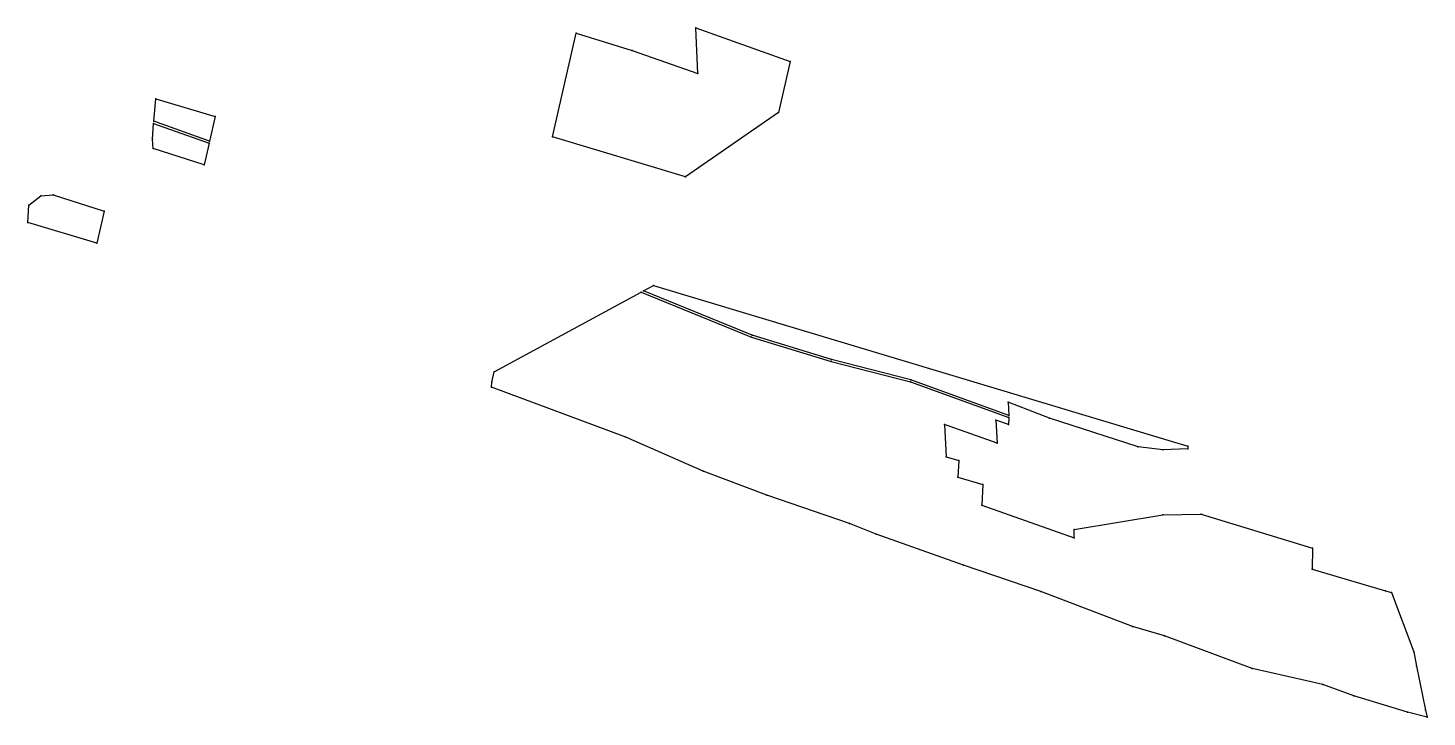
# Model space of a CAD drawing. Extents: x 256831 to 257670, y 386162 to 386575.
import ezdxf

# ---------------------------------------------------------------- set-up
doc = ezdxf.new("R2010")
doc.units = 0
doc.header["$MEASUREMENT"] = 0

msp = doc.modelspace()

# ---------------------------------------------------------------- linework, layer by layer
at = {"color": 2}
for points in [[(257287.869121, 386555.225362, -167.662569), (257280.872776, 386524.685617, -122.17154), (257225.121155, 386486.134853, -44.343401), (257145.479361, 386510.059301, -42.963143), (257159.724786, 386572.242002, -135.588509), (257193.211776, 386561.880169, -135.748661), (257232.671003, 386547.960746, -133.561113), (257231.371889, 386575.311103, -171.01162), (257287.869121, 386555.225362, -167.662569)], [(256907.749314, 386532.910313, 28.657095), (256943.309737, 386522.227938, 28.040804), (256939.914916, 386507.409205, 50.114316), (256906.410146, 386519.382255, 48.042698), (256907.749314, 386532.910313, 28.657095)], [(256936.705899, 386493.401525, 70.979708), (256906.055542, 386503.178861, 70.718708), (256905.710619, 386508.780179, 63.083189), (256906.34298, 386518.128596, 49.814421), (256939.644366, 386506.228226, 51.873464), (256936.705899, 386493.401525, 70.979708)], [(256872.331907, 386446.323952, 164.409249), (256831.044171, 386458.729258, 165.121403), (256831.520457, 386469.198286, 150.362922), (256838.834304, 386474.793901, 139.404755), (256846.07337, 386475.346789, 135.488213), (256876.732211, 386465.531721, 135.797969), (256872.331907, 386446.323952, 164.409249)], [(257265.128701, 386391.196648, 70.217236), (257200.075497, 386417.804587, 61.52344), (257206.02897, 386421.02976, 54.451639), (257526.364243, 386324.800832, 48.899965), (257526.304562, 386323.071908, 51.329026), (257511.363229, 386322.48314, 58.64493), (257496.53813, 386324.3728, 62.465412), (257443.415574, 386341.493318, 61.770306), (257418.652163, 386351.059219, 59.243127), (257419.118957, 386343.097505, 70.106465), (257360.33318, 386364.367764, 66.106223), (257312.724585, 386376.664804, 69.717619), (257265.128701, 386391.196648, 70.217236)], [(257418.946301, 386337.780746, 77.571544), (257411.337635, 386340.248556, 77.450214), (257412.113259, 386326.432666, 96.316226), (257380.451555, 386337.673484, 94.460873), (257381.570003, 386318.34927, 120.83406), (257388.983993, 386316.098751, 120.738027), (257388.431089, 386306.191088, 134.749562), (257403.370287, 386301.748186, 134.428323), (257402.844413, 386289.384983, 151.841166), (257458.240958, 386269.726318, 155.075262), (257458.238723, 386274.855006, 147.947646), (257511.372786, 386283.621976, 112.655601), (257534.329115, 386283.897049, 102.290228), (257601.043216, 386263.655558, 101.412743), (257600.804106, 386250.972279, 119.145769), (257644.803223, 386238.010306, 118.028247), (257648.368222, 386237.051237, 117.810985), (257661.769041, 386201.453782, 161.461815), (257663.3748, 386192.911377, 172.636979), (257668.921503, 386166.471258, 206.975154), (257669.751268, 386162.412897, 212.255206), (257658.006045, 386165.385764, 213.230744), (257625.924796, 386175.163773, 213.59106), (257607.201655, 386181.993567, 212.240179), (257564.992396, 386191.550282, 217.312459), (257512.465137, 386210.978128, 213.15142), (257493.192233, 386216.614857, 213.697908), (257438.152173, 386237.538541, 208.550482), (257391.89701, 386253.384222, 206.640898), (257339.583429, 386271.937114, 203.603074), (257323.512055, 386278.431475, 201.56525), (257273.950447, 386295.405475, 199.525243), (257235.738141, 386309.654813, 196.336884), (257189.375832, 386330.03845, 188.166393), (257108.955736, 386360.02888, 181.453738), (257109.123648, 386363.05019, 177.181268), (257110.557743, 386369.31016, 167.856616), (257198.609097, 386417.010195, 63.265295), (257264.85815, 386390.015669, 71.976384), (257312.454035, 386375.483825, 71.476768), (257360.06263, 386363.186786, 67.865371), (257419.07791, 386341.833486, 71.881231), (257418.946301, 386337.780746, 77.571544)]]:
    msp.add_polyline3d(points, dxfattribs=at)
for p in [(257159.724786, 386572.242002, -135.588509), (257231.371889, 386575.311103, -171.01162), (257193.211776, 386561.880169, -135.748661), (257287.869121, 386555.225362, -167.662569), (257287.869121, 386555.225362, -167.662569), (257232.671003, 386547.960746, -133.561113), (256907.749314, 386532.910313, 28.657095), (256907.749314, 386532.910313, 28.657095), (256906.410146, 386519.382255, 48.042698), (256943.309737, 386522.227938, 28.040804), (257280.872776, 386524.685617, -122.17154), (256906.34298, 386518.128596, 49.814421), (257145.479361, 386510.059301, -42.963143), (256905.710619, 386508.780179, 63.083189), (256906.055542, 386503.178861, 70.718708), (256939.644366, 386506.228226, 51.873464), (256939.914916, 386507.409205, 50.114316), (256936.705899, 386493.401525, 70.979708), (256936.705899, 386493.401525, 70.979708), (257225.121155, 386486.134853, -44.343401), (256831.520457, 386469.198286, 150.362922), (256838.834304, 386474.793901, 139.404755), (256846.07337, 386475.346789, 135.488213), (256876.732211, 386465.531721, 135.797969), (256831.044171, 386458.729258, 165.121403), (256872.331907, 386446.323952, 164.409249), (256872.331907, 386446.323952, 164.409249), (257200.075497, 386417.804587, 61.52344), (257206.02897, 386421.02976, 54.451639), (257198.609097, 386417.010195, 63.265295), (257264.85815, 386390.015669, 71.976384), (257265.128701, 386391.196648, 70.217236), (257265.128701, 386391.196648, 70.217236), (257312.724585, 386376.664804, 69.717619), (257110.557743, 386369.31016, 167.856616), (257312.454035, 386375.483825, 71.476768), (257108.955736, 386360.02888, 181.453738), (257109.123648, 386363.05019, 177.181268), (257360.06263, 386363.186786, 67.865371), (257360.33318, 386364.367764, 66.106223), (257418.652163, 386351.059219, 59.243127), (257419.118957, 386343.097505, 70.106465), (257380.451555, 386337.673484, 94.460873), (257411.337635, 386340.248556, 77.450214), (257418.946301, 386337.780746, 77.571544), (257418.946301, 386337.780746, 77.571544), (257419.07791, 386341.833486, 71.881231), (257443.415574, 386341.493318, 61.770306), (257189.375832, 386330.03845, 188.166393), (257412.113259, 386326.432666, 96.316226), (257381.570003, 386318.34927, 120.83406), (257496.53813, 386324.3728, 62.465412), (257511.363229, 386322.48314, 58.64493), (257526.304562, 386323.071908, 51.329026), (257526.364243, 386324.800832, 48.899965), (257235.738141, 386309.654813, 196.336884), (257388.983993, 386316.098751, 120.738027), (257388.431089, 386306.191088, 134.749562), (257403.370287, 386301.748186, 134.428323), (257273.950447, 386295.405475, 199.525243), (257402.844413, 386289.384983, 151.841166), (257511.372786, 386283.621976, 112.655601), (257534.329115, 386283.897049, 102.290228), (257323.512055, 386278.431475, 201.56525), (257339.583429, 386271.937114, 203.603074), (257458.238723, 386274.855006, 147.947646), (257458.240958, 386269.726318, 155.075262), (257601.043216, 386263.655558, 101.412743), (257391.89701, 386253.384222, 206.640898), (257600.804106, 386250.972279, 119.145769), (257438.152173, 386237.538541, 208.550482), (257644.803223, 386238.010306, 118.028247), (257648.368222, 386237.051237, 117.810985), (257493.192233, 386216.614857, 213.697908), (257512.465137, 386210.978128, 213.15142), (257661.769041, 386201.453782, 161.461815), (257564.992396, 386191.550282, 217.312459), (257663.3748, 386192.911377, 172.636979), (257607.201655, 386181.993567, 212.240179), (257625.924796, 386175.163773, 213.59106), (257668.921503, 386166.471258, 206.975154), (257658.006045, 386165.385764, 213.230744), (257669.751268, 386162.412897, 212.255206)]:
    msp.add_point(p, dxfattribs=at)

doc.saveas('drawing.dxf')
